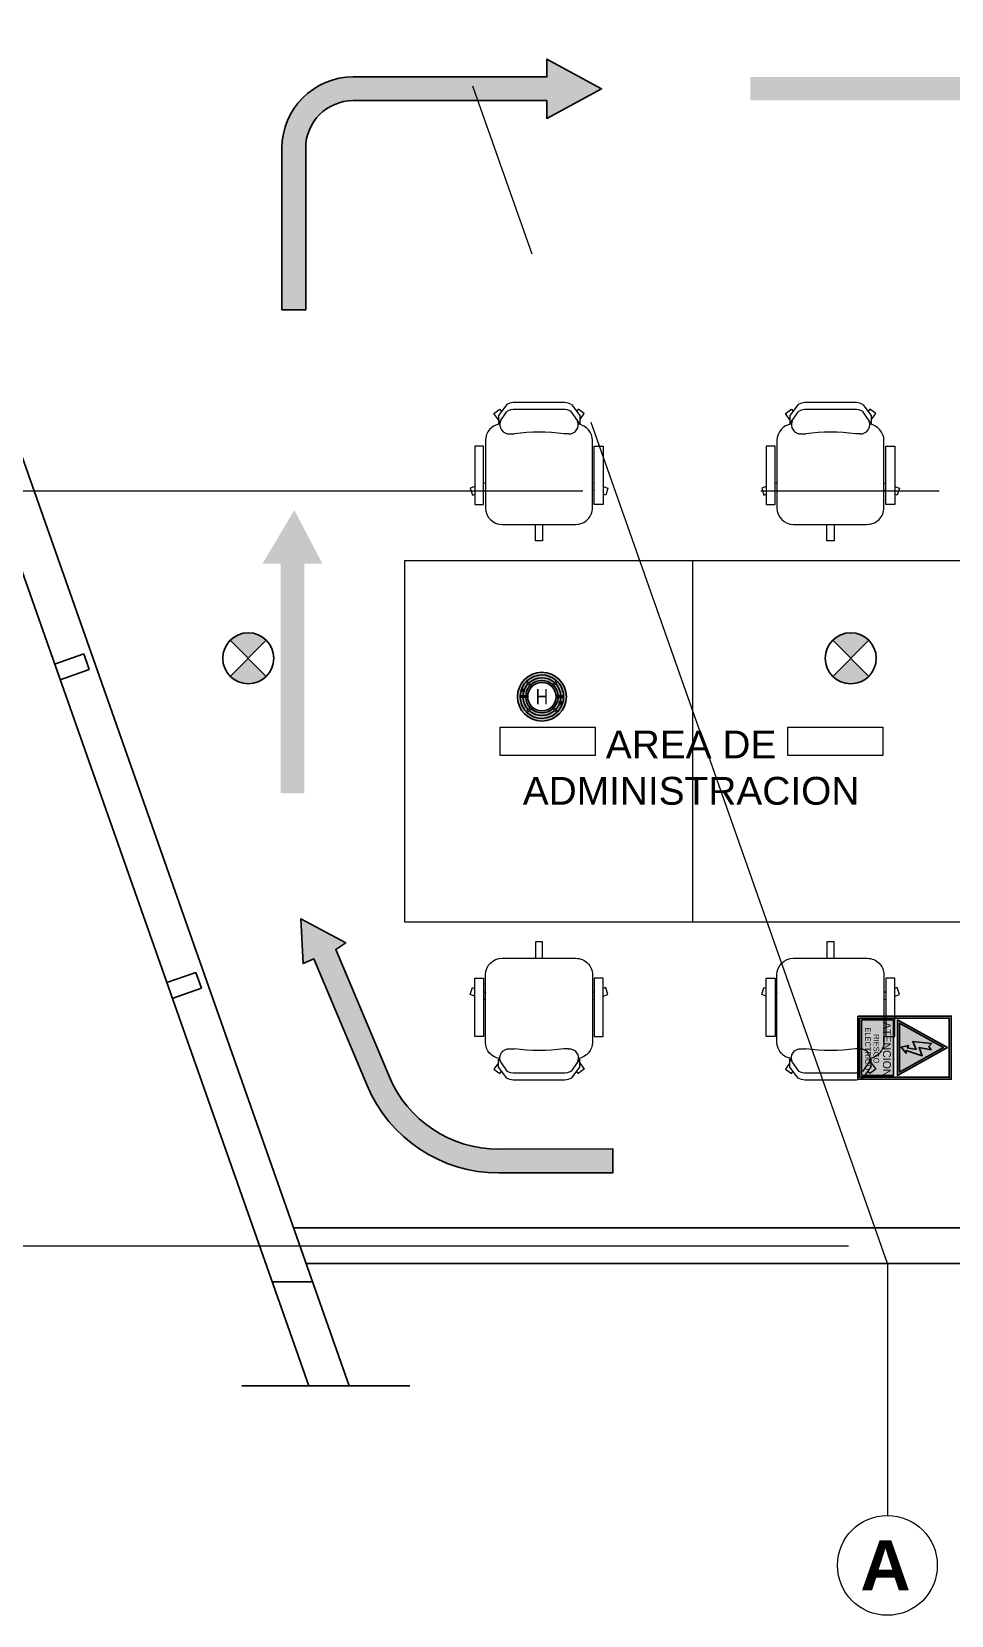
# Model space of a CAD drawing. Header units: millimetres. Extents: x 2107.8 to 2195.9, y 1780.6 to 1794.5.
# Drawn here: x 2179.84 to 2183.71, y 1783.11 to 1789.77 of the extents above; entities that cross this region are included whole.
import ezdxf
from ezdxf.enums import TextEntityAlignment as Align

# ---------------------------------------------------------------- set-up
doc = ezdxf.new("R2010")
doc.units = ezdxf.units.MM
doc.linetypes.add('CENTRO', pattern=[2, 1.25, -0.25, 0.25, -0.25])
doc.layers.get('0').update_dxf_attribs({"true_color": 0xf7f7f7})
for name, color, linetype in [('0-SIMBOLOS', 7, 'Continuous'), ('CASCO', 254, 'Continuous'), ('COTAS', 84, 'Continuous'), ('DETECTORES', 1, 'Continuous'), ('LEYENDAS', 12, 'Continuous'), ('MARCO_FONDO_NEGRO', 7, 'Continuous'), ('Ruta de evacuacion 2', 10, 'Continuous'), ('SENÑAL_FONDO_AMIARILLO', 40, 'Continuous'), ('SEÑAL_FONDO_AUXI_NEGRO', 250, 'Continuous'), ('TET-TITULOS', 2, 'Continuous')]:
    doc.layers.add(name, color=color, linetype=linetype)
for name, color, linetype, lineweight in [('AR_EJES', 8, 'CENTRO', 5), ('MOBILIARIOS', 7, 'Continuous', 5), ('TEXTURAS', 253, 'Continuous', 0)]:
    doc.layers.add(name, color=color, linetype=linetype, lineweight=lineweight)
doc.styles.add('franklin gothic medium', font='framd.ttf')
doc.styles.add('Nombre Titulos 1-50', font='', dxfattribs={"height": 0.175})
doc.styles.add('STYLE3', font='', dxfattribs={"oblique": 15})
doc.styles.add('TEXTO-100', font='arial.ttf', dxfattribs={"height": 0.15})
doc.styles.get('Nombre Titulos 1-50').set_extended_font_data('Arial', bold=True)
doc.styles.get('STYLE3').set_extended_font_data('Technical')

# ---------------------------------------------------------------- blocks, each defined once
blk = doc.blocks.new('Silla')
at = {"color": 251, "lineweight": 0}
for p, q in [((0.3522922082935658, 0.2696146288398946), (0.3591667812214752, 0.2896521253844337)), ((0.3591667812214752, 0.2896521253844337), (0.3889413507431971, 0.2803537733674801)), ((0.3889413507431971, 0.2803537733674801), (0.3850010368266101, 0.2696146288398946)), ((0.3368358661437494, 0.224563626302583), (0.3394978036176273, 0.23232244470395)), ((0.371318111547664, 0.23232244470395), (0.368471313085772, 0.224563626302583)), ((0.007947072872632077, 0.1362314356425784), (0.05463612599934464, 0.1709767476454473)), ((0.04569566901763444, 0.1898384884470037), (0.02781475505421227, 0.1650204084449545)), ((0.02781475505421227, 0.1650204084449545), (0.03701898328227848, 0.1578663271226262)), ((0.0884111857080292, 0.1709767476454473), (0.03675521203592247, 0.1352387124424972)), ((0.07152365585368692, 0.1709767476454473), (0.04569566901763444, 0.1898384884470037)), ((0.05463612599934464, 0.1709767476454473), (0.0884111857080292, 0.1709767476454473)), ((0.0884111857080292, 0.1709767476454473), (0.0884111857080292, 0.1648726298137468)), ((0, 0.1084351860402855), (0, -0.1084351860402872)), ((0.02880813916329039, 0.1004934004396301), (0.02880813916329039, -0.1004934004396318)), ((0.1311267023984257, 0.1243187572415962), (0.1311267023984257, 0.1044642932399569)), ((0.5117613836706898, 0.01442070289618336), (0.5806150063241677, 0.01442070289618336)), ((0.5806150063241677, 0.01442070289618336), (0.5806150063241677, -0.0153340445359742)), ((0.5806150063241677, -0.0153340445359742), (0.5117613836706898, -0.0153340445359742)), ((0.1311267023984257, -0.124318757241598), (0.1311267023984257, -0.1044642932399586)), ((0.007947072872632077, -0.1362314356425802), (0.05463612599934464, -0.1709767476454491)), ((0.02781475505421049, -0.1650204084449562), (0.03701898328227671, -0.1578663271226279)), ((0.04569566901763267, -0.1898384884470055), (0.02781475505421049, -0.1650204084449562)), ((0.0884111857080292, -0.1709767476454491), (0.03675521203592247, -0.135238712442499)), ((0.07152365585368692, -0.1709767476454491), (0.04569566901763267, -0.1898384884470055)), ((0.05463612599934464, -0.1709767476454491), (0.0884111857080292, -0.1709767476454491)), ((0.0884111857080292, -0.1709767476454491), (0.0884111857080292, -0.1648726298137486)), ((0.3368358661437476, -0.2245636263025848), (0.3398111458228232, -0.2332357513805636)), ((0.3716532141248496, -0.2332357513805636), (0.368471313085772, -0.2245636263025848)), ((0.3526055504987617, -0.2705279355165082), (0.3591667812214734, -0.2896521253844373)), ((0.3591667812214734, -0.2896521253844373), (0.3889413507431954, -0.2803537733674837)), ((0.3889413507431954, -0.2803537733674837), (0.3853361394037957, -0.2705279355165082))]:
    blk.add_line(p, q, dxfattribs=at)
for points in [[(0.1835893457264817, 0.2696146288398946), (0.4278819627981747, 0.2696146288398946), (0.4278819627981747, 0.23232244470395), (0.1835893457264817, 0.23232244470395)], [(0.1835893457264817, -0.2705279355165082), (0.4278819627981747, -0.2705279355165082), (0.4278819627981747, -0.2332357513805636), (0.1835893457264817, -0.2332357513805636)]]:
    blk.add_lwpolyline(points, close=True, dxfattribs=at)
for points in [[(0.1593348746141956, -0.2254769329791948), (0.4417613836706877, -0.2254769329791966, 0.4142135623730951), (0.5117613836706898, -0.1554769329791963), (0.5117613836706898, 0.1545636263025827, 0.4142135623730951), (0.4417613836706895, 0.224563626302583), (0.1593348746141974, 0.2245636263025848, 0.3709585595162037), (0.09011990743452536, 0.16501773163575)], [(0.08998693781398792, -0.1650091762384793, 0.3747474662160911), (0.1593348746141956, -0.2254769329791948)]]:
    blk.add_lwpolyline(points, format="xyb", dxfattribs=at)
for centre, radius, start, end in [((0.06401527343226654, 0.1051671079855332), 0.06409863935201597, 151.0115576026355, 177.0774996020913), ((0.0973969201973901, 0.1030870250293123), 0.06863780133611389, 152.0678677157019, 182.1655578537638), ((0.09253507084278745, 0.1264432027279092), 0.03865006202776967, 356.8490830331255, 112.9184200418532), ((0.8655229833108464, -1.77635683940025e-15), 0.7417888419086114, 171.904265117554, 188.0957348824458), ((0.06401527343226654, -0.1051671079855332), 0.06409863935201597, 182.9225003979085, 208.9884423973643), ((0.0973969201973901, -0.1030870250293123), 0.06863780133611389, 177.8344421462359, 207.9321322842979), ((0.09253507084278745, -0.1264432027279092), 0.03865006202776967, 247.0815799581466, 3.150916966874229)]:
    blk.add_arc(centre, radius, start, end, dxfattribs=at)
blk = doc.blocks.new('A$C6C4666A7')
at = {"layer": 'SENÑAL_FONDO_AMIARILLO'}
h = blk.add_hatch(color=256, dxfattribs=at)
h.paths.add_polyline_path([(-0.07920348771722274, 0.2088037038631683), (-0.3162119726889614, -0.219300704064608), (-0.07920348771722274, -0.219300704064608), (0.1578049972495137, -0.219300704064608)])
h.paths.add_polyline_path([(-0.02424502921758176, -0.1554740849852578), (-0.08283717051835993, -0.2039335433026963), (-0.099964654616997, -0.1306763496064605), (-0.07879633592574464, -0.1433592235418928), (-0.06263298311705512, -0.05754560325613056), (-0.1394088981346613, -0.08884233671176389), (-0.1192047107329017, 0.09288062241307671), (-0.08990863647113656, 0.06764132188823169), (-0.05859214852443984, 0.08783276309702615), (-0.07980654638231499, -0.02927759048657208), (0, 0), (-0.05051047212009507, -0.1554740849852578)], flags=16)
blk.add_hatch(color=256, dxfattribs=at).paths.add_polyline_path([(0.1901578115071061, -0.2767688035959281), (-0.3485647869470085, -0.2767688035959281), (-0.3485647869470085, -0.5880808238690634), (0.1901578115071061, -0.5880808238690634)])
at = {"layer": 'SEÑAL_FONDO_AUXI_NEGRO'}
h = blk.add_hatch(color=256, dxfattribs=at)
h.paths.add_polyline_path([(-0.07920348771722274, 0.2466162171950828), (-0.3485647869470085, -0.2380698914201957), (-0.07920348771722274, -0.2380698914201957), (0.1901578115071061, -0.2380698914201957)])
h.paths.add_polyline_path([(0.1578049972495137, -0.219300704064608), (-0.07920348771722274, -0.219300704064608), (-0.3162119726889614, -0.219300704064608), (-0.07920348771722274, 0.2088037038631683)], flags=16)
h.paths.add_polyline_path([(-0.05051047212009507, -0.1554740849852578), (-0.02424502921758176, -0.1554740849852578), (-0.08283717051835993, -0.2039335433026963), (-0.099964654616997, -0.1306763496064605), (-0.07879633592574464, -0.1433592235418928), (-0.06263298311705512, -0.05754560325613056), (-0.1394088981346613, -0.08884233671176389), (-0.1192047107329017, 0.09288062241307671), (-0.08990863647113656, 0.06764132188823169), (-0.05859214852443984, 0.08783276309702615), (-0.07980654638231499, -0.02927759048657208), (0, 0)], flags=0)
at = {"layer": 'MARCO_FONDO_NEGRO'}
for points in [[(-0.3861031615447246, -0.6256191985803525), (0.2276961861048221, -0.6256191985803525), (0.2276961861048221, 0.2841545919063719), (-0.3861031615447246, 0.2841545919063719)], [(-0.3673339742431381, -0.6068500112246511), (-0.3673339742431381, 0.2653854045506705), (0.2089269988086926, 0.2653854045506705), (0.2089269988086926, -0.6068500112246511)]]:
    blk.add_lwpolyline(points, close=True, dxfattribs=at)
at = {"layer": 'SENÑAL_FONDO_AMIARILLO'}
for points in [[(-0.07920348771722274, -0.219300704064608), (0.1578049972495137, -0.219300704064608), (-0.07920348771722274, 0.2088037038631683), (-0.3162119726889614, -0.219300704064608)], [(-0.3485647869470085, -0.2767688035959281), (-0.3485647869470085, -0.5880808238690634), (0.1901578115071061, -0.5880808238690634), (0.1901578115071061, -0.2767688035959281)]]:
    blk.add_lwpolyline(points, close=True, dxfattribs=at)
blk.add_lwpolyline([(-0.07879633592574464, -0.1433592235418928), (-0.06263298311705512, -0.05754560325613056), (-0.1394088981346613, -0.08884233671176389), (-0.1192047107329017, 0.09288062241307671), (-0.08990863647113656, 0.06764132188823169), (-0.05859214852443984, 0.08783276309702615), (-0.07980654638231499, -0.02927759048657208), (0, 0), (-0.05051047212009507, -0.1554740849852578), (-0.02424502921758176, -0.1554740849852578), (-0.08283717051835993, -0.2039335433026963), (-0.099964654616997, -0.1306763496064605), (-0.07879633592574464, -0.1433592235418928)], dxfattribs=at)
at = {"layer": 'SEÑAL_FONDO_AUXI_NEGRO'}
for points in [[(-0.07920348771722274, -0.2380698914201957), (-0.3485647869470085, -0.2380698914201957), (-0.07920348771722274, 0.2466162171950828), (0.1901578115071061, -0.2380698914201957)], [(-0.07920348771722274, -0.219300704064608), (0.1578049972495137, -0.219300704064608), (-0.07920348771722274, 0.2088037038631683), (-0.3162119726889614, -0.219300704064608)]]:
    blk.add_lwpolyline(points, close=True, dxfattribs=at)
blk.add_lwpolyline([(-0.07879633592574464, -0.1433592235418928), (-0.06263298311705512, -0.05754560325613056), (-0.1394088981346613, -0.08884233671176389), (-0.1192047107329017, 0.09288062241307671), (-0.08990863647113656, 0.06764132188823169), (-0.05859214852443984, 0.08783276309702615), (-0.07980654638231499, -0.02927759048657208), (0, 0), (-0.05051047212009507, -0.1554740849852578), (-0.02424502921758176, -0.1554740849852578), (-0.08283717051835993, -0.2039335433026963), (-0.099964654616997, -0.1306763496064605), (-0.07879633592574464, -0.1433592235418928)], dxfattribs=at)
at = {"layer": 'SEÑAL_FONDO_AUXI_NEGRO', "style": 'franklin gothic medium'}
for s, height, p in [('ATENCION', 0.07660428377942519, (-0.3281848419856033, -0.3799350683160583)), ('RIESGO', 0.05458055219284047, (-0.2103514654918399, -0.4715644798727681)), ('ELECTRICO', 0.05458055219284047, (-0.2772018675145773, -0.5543467629744327))]:
    blk.add_text(s, height=height, dxfattribs=at).set_placement(p)
blk = doc.blocks.new('luz')
at = {"layer": 'COTAS'}
h = blk.add_hatch(color=10, dxfattribs=at)
h.dxf.hatch_style = 1
h.paths.add_polyline_path([(-0.2688888893237958, 0, 1), (0.2688888893237958, 0, 1)])
h.paths.add_polyline_path([(0.1562792681744227, 0, -1), (-0.1562792681744227, 0, -1)], flags=16)
at = {"layer": 'DETECTORES'}
for points in [[(-0.1935152550754737, 0.06984222940490105, 1), (-0.221331131197033, 0.06984222940490105, 1)], [(0.2188550779293579, -0.06821453223167573, 1), (0.1910392018078924, -0.06821453223167573, 1)]]:
    blk.add_hatch(color=7, dxfattribs=at).paths.add_polyline_path(points)
at = {"layer": 'DETECTORES', "color": 7}
for points in [[(0.1608445160594883, 0.1755345545069658), (0.1720105217632721, 0.1646517415581926), (0.114382088697802, 0.1055237003681441), (0.1032160829942527, 0.1164065133167768)], [(-0.1560984347704575, 0.008440139098919991), (-0.1560984347704575, -0.007152016013608841), (-0.238664538908482, -0.007152016013608841), (-0.238664538908482, 0.008440139098919991)], [(-0.1061173303236516, 0.1148376287330124), (-0.1170278473593399, 0.103698691662018), (-0.1760125503428128, 0.1614738278932706), (-0.1651020333071088, 0.172612764964046)], [(0.2384989232867184, 0.007661789503400451), (0.2384989232867184, -0.00793036560915962), (0.1559328191484596, -0.00793036560915962), (0.1559328191484596, 0.007661789503400451)], [(-0.1149601851199847, -0.1067772079331164), (-0.1037941794162635, -0.1176600208820929), (-0.1614226124815147, -0.1767880620719225), (-0.1725886181852516, -0.1659052491234931)], [(0.1755084299120555, -0.1616675169271545), (0.1645979128765234, -0.172806453997758), (0.105613209892816, -0.1150313177671151), (0.1165237269283011, -0.1038923806956674)]]:
    blk.add_lwpolyline(points, close=True, dxfattribs=at)
for centre, radius in [((0, 0), 0.2688888893238026), ((-0.2074231931361282, 0.06984222940490105), 0.01390793806077544), ((0, 0), 0.1562792681744205), ((0.2049471398687501, -0.06821453223167573), 0.01390793806077544)]:
    blk.add_circle(centre, radius, dxfattribs=at)
for centre, radius, start, end in [((-0.00084553672375161, 0.00209789986073613), 0.2367541597875356, 47.05330658924931, 133.9081734608249), ((0.0002935474641460901, 0.00119885263992505), 0.2067396330327424, 47.75498827084421, 133.7078892969141), ((-4.847721115765001e-05, -0.00012811095504471), 0.1784639100003687, 48.35472588143311, 132.8737242766153), ((-0.00063661115884201, 0.0001309609557168), 0.2382189895556321, 137.393220406194, 178.1143671268221), ((-0.00138750404336885, 0.00030443945291408), 0.2065358422730363, 164.964991987228, 177.5710235206072), ((-0.2049070682645009, 0.06869398883637962), 0.01512321995814058, 285.2548338532789, 37.02475340084997), ((-0.00138750404336885, 0.00030443945291408), 0.2065358422730363, 137.6093977063694, 157.9621583701972), ((-0.002385540879350861, 0.00055364477975532), 0.1759233702681132, 137.736943217992, 176.885669454437), ((-0.0009867933256160102, -0.00021368536665707), 0.1793303605237932, 2.268104740837444, 42.95647249740734), ((-0.00160253169346589, -0.00034826413632626), 0.2095500643086055, 2.278734291323973, 43.08753706140018), ((0.0091853514564207, 0.00268382125411785), 0.2293485776382641, 1.386830291672831, 44.80365547846862), ((0.00046449857126167, 0.00030555121069396), 0.239406816463293, 181.8377137287206, 223.5098015433011), ((0, 0), 0.2079351468709109, 181.9509740403426, 223.5267009652238), ((0, 0), 0.1783359688926996, 182.2823002068305, 223.0711029886775), ((-0.0003221487365763701, 0.00078824140753116), 0.2396540604050151, 227.8766920752205, 313.2869484955909), ((-0.00032828523538624, -0.0008630432367326002), 0.2070735407678066, 228.0529878875261, 313.4071335122901), ((-0.00021571591410633, -0.0005633476430034201), 0.1777723520969588, 228.1315061997916, 313.2045707169937), ((0.0047707572630245, -0.0033242482761224), 0.172659205999516, 317.7597419750885, 358.5415285106272), ((5.648381915506001e-05, -0.0006481022886290701), 0.2076372113525503, 317.8995396427918, 337.8599258518748), ((0.00091946660304818, -0.00019292214110609), 0.2379341341394334, 317.249524830949, 358.0844895019156), ((0.2040504039830353, -0.06764219138032103), 0.01592917936820177, 100.1125110652941, 224.2549555283045), ((5.648381915506001e-05, -0.0006481022886290701), 0.2076372113525503, 345.6925431651487, 358.0485119082606)]:
    blk.add_arc(centre, radius, start, end, dxfattribs=at)
at = {"layer": 'CASCO', "color": 7, "style": 'STYLE3'}
blk.add_text('H', height=0.1686855202997558, dxfattribs=at).set_placement((-7.75635609496e-06, -2.049775306293e-05), align=Align.MIDDLE)
blk = doc.blocks.new('sprinkler_ter')
at = {"layer": 'LEYENDAS'}
h = blk.add_hatch(color=10, dxfattribs=at)
h.paths.add_polyline_path([(0.1414213563451483, 0.1414213563452904, 0.4142135623731101), (-0.1414213563454609, 0.1414213563452904), (0, 9.049472282640636e-11)])
h.paths.add_polyline_path([(0, 9.049472282640636e-11), (-0.1414213564365241, -0.1414213562543409, 0.4142135627498352), (0.1414213564362115, -0.1414213562543409)])
at = {"layer": 'LEYENDAS', "color": 10}
for p, q in [((-0.1414213563464557, 0.1414213563461999), (0.1414213563461431, -0.141421356164301)), ((0.1414213563461431, 0.1414213563461999), (-0.1414213563464557, -0.141421356164301))]:
    blk.add_line(p, q, dxfattribs=at)
blk.add_circle((0, 0), 0.2000000001525446, dxfattribs=at)

msp = doc.modelspace()

# ---------------------------------------------------------------- hatches: boundary and pattern name
h = msp.add_hatch(color=1)
h.dxf.hatch_style = 1
edge = h.paths.add_edge_path()
edge.add_arc((2181.195962273875, 1789.279982889137), 0.3000000000001819, 90, 180)
edge.add_line((2180.895962273874, 1789.279982889137), (2180.895962273874, 1788.600070830216))
edge.add_line((2180.895962273874, 1788.600070830216), (2180.995962273874, 1788.600070830216))
edge.add_line((2180.995962273874, 1788.600070830216), (2180.995962273874, 1789.279982889137))
edge.add_arc((2181.195962273874, 1789.279982889137), 0.2000000000002728, 89.99999999986971, 179.9999999999349, ccw=False)
edge.add_line((2181.195962273875, 1789.479982889137), (2182.01082746229, 1789.479982889137))
edge.add_line((2182.01082746229, 1789.479982889137), (2182.01082746229, 1789.404982889138))
edge.add_line((2182.01082746229, 1789.404982889138), (2182.24082746229, 1789.529982889137))
edge.add_line((2182.24082746229, 1789.529982889137), (2182.01082746229, 1789.654982889138))
edge.add_line((2182.01082746229, 1789.654982889138), (2182.01082746229, 1789.579982889137))
edge.add_line((2182.01082746229, 1789.579982889137), (2181.195962273875, 1789.579982889137))
at = {"layer": 'Ruta de evacuacion 2', "ltscale": 0.5}
h = msp.add_hatch(color=1, dxfattribs=at)
h.dxf.hatch_style = 1
h.paths.add_polyline_path([(2183.956265875385, 1789.580083573761), (2183.535223377677, 1789.580083573761), (2183.535203399766, 1789.481083573762), (2183.956265875385, 1789.481083573762)])
h.paths.add_polyline_path([(2183.535223377677, 1789.580083573761), (2182.866369412652, 1789.580083573757), (2182.866369412652, 1789.481083573757), (2183.535203399766, 1789.481083573762)])
h.paths.add_polyline_path([(2184.23444280349, 1789.656583573762), (2184.23444280349, 1789.580083573761), (2183.956265875385, 1789.580083573761), (2183.956265875385, 1789.481083573762), (2184.23444280349, 1789.481083573762), (2184.23444280349, 1789.404583573762), (2184.46033217346, 1789.523020561468)])
h = msp.add_hatch(color=1, dxfattribs=at)
h.dxf.hatch_style = 1
h.paths.add_polyline_path([(2180.891004475832, 1787.254499667875), (2180.891004475832, 1786.833457170167), (2180.990004475832, 1786.833437192256), (2180.990004475832, 1787.254499667875)])
h.paths.add_polyline_path([(2180.891004475832, 1786.833457170167), (2180.891004475837, 1786.566821153549), (2180.990004475837, 1786.566754609619), (2180.990004475832, 1786.833437192256)])
h.paths.add_polyline_path([(2180.814504475832, 1787.532676595981), (2180.891004475832, 1787.532676595981), (2180.891004475832, 1787.254499667875), (2180.990004475832, 1787.254499667875), (2180.990004475832, 1787.532676595981), (2181.066504475832, 1787.532676595981), (2180.948067488125, 1787.758565965951)])
h = msp.add_hatch(color=1, dxfattribs=at)
h.dxf.hatch_style = 1
edge = h.paths.add_edge_path()
edge.add_line((2181.808283511083, 1785.070968614382), (2182.288122776012, 1785.071677130575))
edge.add_line((2182.288122776012, 1785.071677130575), (2182.288270432837, 1784.971677239587))
edge.add_line((2182.288270432837, 1784.971677239587), (2181.808431167908, 1784.970968723394))
edge.add_arc((2181.807545226962, 1785.570968069318), 0.6000000000000961, 202.7669945013347, 270.08460115923504, ccw=False)
edge.add_line((2181.254293489702, 1785.338777382125), (2181.03053868155, 1785.871928551222))
edge.add_line((2181.03053868155, 1785.871928551222), (2180.985111421351, 1785.851039223066))
edge.add_line((2180.985111421351, 1785.851039223066), (2180.975268403402, 1786.038911090381))
edge.add_line((2180.975268403402, 1786.038911090381), (2181.1645542771, 1785.938052845217))
edge.add_line((2181.1645542771, 1785.938052845217), (2181.122747304426, 1785.910626999088))
edge.add_line((2181.122747304426, 1785.910626999088), (2181.346502112578, 1785.377475829991))
edge.add_arc((2181.807545226962, 1785.570968069318), 0.4999999999998713, 202.7669945012352, 270.0846011591569)

# ---------------------------------------------------------------- linework, layer by layer
at = {"color": 7}
for p, q in [((2181.008951163849, 1784.075217803305), (2177.73809324217, 1793.363507228949)), ((2181.178582000413, 1784.075217803305), (2177.907724078735, 1793.363507228949)), ((2180.062698860243, 1787.153683607972), (2179.940079645357, 1787.110503425704)), ((2180.085949727618, 1787.08765787688), (2180.062698860243, 1787.153683607972)), ((2180.085949727618, 1787.087657876879), (2179.963330512733, 1787.044477694611)), ((2180.534359312712, 1785.814304491524), (2180.411740097826, 1785.771124309256)), ((2180.557610180087, 1785.748278760432), (2180.534359312712, 1785.814304491525)), ((2180.557610180087, 1785.748278760431), (2180.434990965201, 1785.705098578163)), ((2183.75463459006, 1784.739560709593), (2180.94463459006, 1784.739560709594)), ((2187.574634590059, 1784.589560709593), (2180.997456876894, 1784.589560709594)), ((2181.024351849631, 1784.513186774419), (2180.854721013067, 1784.513186774419)), ((2180.727307796839, 1784.075217803305), (2181.433770899498, 1784.075217803305))]:
    msp.add_line(p, q, dxfattribs=at)
at = {"color": 1, "elevation": -5.174517823530733e-07}
msp.add_lwpolyline([(2181.195962273875, 1789.579982889137, 0.414213562373095), (2180.895962273874, 1789.279982889137), (2180.895962273874, 1788.600070830216), (2180.995962273874, 1788.600070830216), (2180.995962273874, 1789.279982889137, -0.414213562373095), (2181.195962273875, 1789.479982889137), (2182.01082746229, 1789.479982889137), (2182.01082746229, 1789.404982889138), (2182.24082746229, 1789.529982889137), (2182.01082746229, 1789.654982889138), (2182.01082746229, 1789.579982889137)], format="xyb", close=True, dxfattribs=at)
at = {"layer": 'AR_EJES', "ltscale": 3}
for p, q in [((2183.44270259527, 1784.589560709593), (2180.118084696312, 1794.030512904592)), ((2178.411111884663, 1787.839560709593), (2189.768392139196, 1787.839560709594)), ((2179.52918362268, 1784.664560709593), (2189.768392139196, 1784.664560709593)), ((2183.44270259527, 1784.589560709593), (2183.44270259527, 1783.530729643423))]:
    msp.add_line(p, q, dxfattribs=at)
at = {"layer": 'AR_EJES', "linetype": 'Continuous'}
msp.add_circle((2183.44270259527, 1783.320729643423), 0.21, dxfattribs=at)
at = {"layer": 'MOBILIARIOS', "lineweight": 5}
msp.add_line((2182.623554023819, 1787.545877600337), (2182.623554023819, 1786.025877600337), dxfattribs=at)
msp.add_lwpolyline([(2181.413554023819, 1786.025877600337), (2181.413554023819, 1787.545877600337), (2183.833554023819, 1787.545877600337), (2183.833554023819, 1786.025877600337), (2181.413554023819, 1786.025877600337)], dxfattribs=at)
at = {"layer": 'Ruta de evacuacion 2', "color": 1, "ltscale": 0.5, "elevation": -5.174517823547647e-07}
msp.add_lwpolyline([(2181.808431167907, 1784.970968723394), (2182.288270432836, 1784.971677239587), (2182.288122776011, 1785.071677130575), (2181.808283511082, 1785.070968614382, -0.3024778194245943), (2181.346502112578, 1785.377475829991), (2181.122747304426, 1785.910626999088), (2181.164554277099, 1785.938052845217), (2180.975268403401, 1786.038911090381), (2180.98511142135, 1785.851039223066), (2181.030538681549, 1785.871928551222), (2181.254293489701, 1785.338777382126, 0.3024778194245943)], format="xyb", close=True, dxfattribs=at)
at = {"layer": 'TEXTURAS', "lineweight": 5}
for points in [[(2181.813554023819, 1786.845877600337), (2182.213554023819, 1786.845877600337), (2182.213554023819, 1786.725877600337), (2181.813554023819, 1786.725877600337), (2181.813554023819, 1786.845877600337)], [(2183.023554023819, 1786.845877600337), (2183.423554023819, 1786.845877600337), (2183.423554023819, 1786.725877600337), (2183.023554023819, 1786.725877600337), (2183.023554023819, 1786.845877600337)]]:
    msp.add_lwpolyline(points, dxfattribs=at)

# ---------------------------------------------------------------- block references
at = {"layer": '0-SIMBOLOS', "color": 0, "xscale": 0.5364530648437499, "yscale": 0.5364530648437499, "zscale": 0.5364530648437499}
for p in [(2180.754498972721, 1787.135045418586), (2183.288641281288, 1787.135045418586)]:
    msp.add_blockref('sprinkler_ter', p, dxfattribs=at)
at = {"layer": '0-SIMBOLOS', "color": 7, "xscale": 0.3823103062842843, "yscale": 0.3823103062842843, "zscale": 0.3823103062842843}
msp.add_blockref('luz', (2181.989536467085, 1786.973648695568), dxfattribs=at)
at = {"layer": '0-SIMBOLOS', "color": 7, "xscale": 0.4325666369403693, "yscale": 0.4325666369403693, "zscale": 0.4325666369403693, "rotation": 270}
msp.add_blockref('A$C6C4666A7', (2183.588444306239, 1785.463598649163), dxfattribs=at)
at = {"layer": 'MOBILIARIOS', "color": 7, "extrusion": (0, 0, -1), "xscale": -1, "zscale": -1, "rotation": 90}
for p in [(-2181.977715090884, 1788.209999337643), (-2183.203821509379, 1788.209999337643)]:
    msp.add_blockref('Silla', p, dxfattribs=at)
at = {"layer": 'MOBILIARIOS', "color": 7, "extrusion": (0, 0, -1), "zscale": -1, "rotation": 90}
for p in [(-2181.977715090884, 1785.361755863031), (-2183.203821509379, 1785.361755863031)]:
    msp.add_blockref('Silla', p, dxfattribs=at)

# ---------------------------------------------------------------- texts
at = {"layer": 'AR_EJES', "linetype": 'Continuous', "style": 'Nombre Titulos 1-50', "text_generation_flag": 6}
msp.add_text('A', height=0.2100000000000364, rotation=180, dxfattribs=at).set_placement((2183.43470216867, 1783.320729643489), align=Align.MIDDLE)
at = {"layer": 'TET-TITULOS', "color": 7, "insert": (2182.251441072548, 1786.831348847262), "char_height": 0.1169514093347607, "attachment_point": 1, "style": 'TEXTO-100'}
msp.add_mtext_dynamic_manual_height_columns('\\pxqc;AREA DE\\PADMINISTRACION', width=0.7311840535662668, gutter_width=0.25, heights=[0], dxfattribs=at)

doc.saveas('drawing.dxf')
